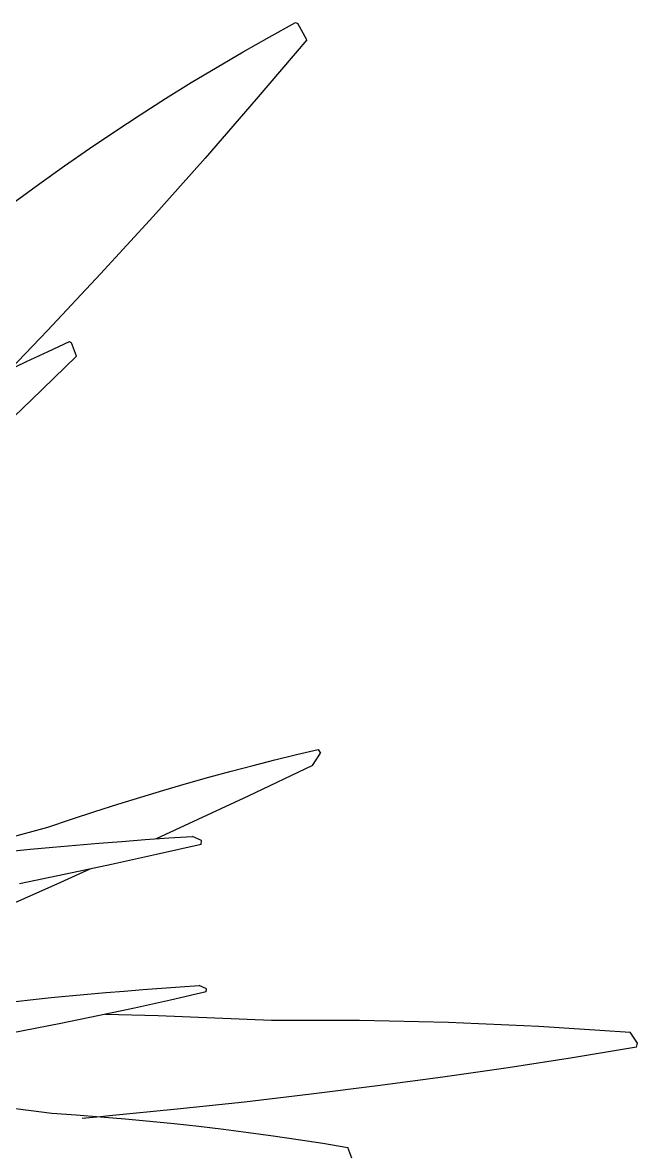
# Model space of a CAD drawing. Header units: metres. Extents: x 244.4 to 340.3, y -4.1 to 64.3.
# Drawn here: x 245.7401 to 245.9373, y 40.8718 to 41.2345 of the extents above; entities that cross this region are included whole.
import ezdxf

# ---------------------------------------------------------------- set-up
doc = ezdxf.new("R2010")
doc.units = ezdxf.units.M
doc.layers.add('Edges', color=7, linetype='Continuous')

msp = doc.modelspace()

# ---------------------------------------------------------------- linework, layer by layer
at = {"layer": 'Edges'}
for p, q in [((245.81916, 41.22987), (245.82759, 41.23451)), ((245.82759, 41.23451), (245.8283, 41.23426)), ((245.83124, 41.22902), (245.8283, 41.23426)), ((245.81078, 41.22512), (245.81916, 41.22987)), ((245.83124, 41.22902), (245.81501, 41.2099)), ((245.80245, 41.22025), (245.81078, 41.22512)), ((245.79416, 41.21526), (245.80245, 41.22025)), ((245.78593, 41.21015), (245.79416, 41.21526)), ((245.77775, 41.20493), (245.78593, 41.21015)), ((245.81501, 41.2099), (245.79857, 41.19101)), ((245.76962, 41.19959), (245.77775, 41.20493)), ((245.76155, 41.19414), (245.76962, 41.19959)), ((245.75353, 41.18857), (245.76155, 41.19414)), ((245.74557, 41.18289), (245.75353, 41.18857)), ((245.79857, 41.19101), (245.78193, 41.17235)), ((245.73768, 41.1771), (245.74557, 41.18289)), ((245.78193, 41.17235), (245.76508, 41.15391)), ((245.76508, 41.15391), (245.74803, 41.13571)), ((245.74803, 41.13571), (245.73603, 41.12321)), ((245.74821, 41.12904), (245.7551, 41.13218)), ((245.7551, 41.13218), (245.75577, 41.13183)), ((245.75734, 41.12749), (245.75577, 41.13183)), ((245.74134, 41.1258), (245.74821, 41.12904)), ((245.75734, 41.12749), (245.74283, 41.11336)), ((245.7345, 41.12246), (245.74134, 41.1258)), ((245.74283, 41.11336), (245.7282, 41.09943)), ((245.82101, 40.99802), (245.82795, 40.9997)), ((245.82795, 40.9997), (245.83482, 41.00131)), ((245.83309, 40.9962), (245.83567, 41.00014)), ((245.83482, 41.00131), (245.83567, 41.00014)), ((245.80693, 40.99438), (245.814, 40.99624)), ((245.83309, 40.9962), (245.81246, 40.98642)), ((245.814, 40.99624), (245.82101, 40.99802)), ((245.7926, 40.99041), (245.79979, 40.99244)), ((245.79979, 40.99244), (245.80693, 40.99438)), ((245.78534, 40.98829), (245.7926, 40.99041)), ((245.77065, 40.98381), (245.77802, 40.98609)), ((245.77802, 40.98609), (245.78534, 40.98829)), ((245.81246, 40.98642), (245.79191, 40.97683)), ((245.75572, 40.97899), (245.76321, 40.98144)), ((245.76321, 40.98144), (245.77065, 40.98381)), ((245.74818, 40.97645), (245.75572, 40.97899)), ((245.73475, 40.9728), (245.74818, 40.97645)), ((245.79191, 40.97683), (245.78289, 40.97268)), ((245.74974, 40.97), (245.75708, 40.97065)), ((245.75708, 40.97065), (245.76447, 40.97128)), ((245.76447, 40.97128), (245.77191, 40.97187)), ((245.77191, 40.97187), (245.77941, 40.97243)), ((245.77941, 40.97243), (245.78695, 40.97297)), ((245.79733, 40.97091), (245.78305, 40.96766)), ((245.78695, 40.97297), (245.79453, 40.97347)), ((245.7974, 40.97211), (245.79453, 40.97347)), ((245.79733, 40.97091), (245.7974, 40.97211)), ((245.73522, 40.96861), (245.74245, 40.96932)), ((245.74245, 40.96932), (245.74974, 40.97)), ((245.78305, 40.96766), (245.76858, 40.96446)), ((245.76858, 40.96446), (245.75391, 40.96133)), ((245.75391, 40.96133), (245.73904, 40.95827)), ((245.76164, 40.96298), (245.75105, 40.95819)), ((245.75105, 40.95819), (245.73074, 40.94916)), ((245.76083, 40.92284), (245.76671, 40.92336)), ((245.76671, 40.92336), (245.77263, 40.92386)), ((245.77263, 40.92386), (245.77859, 40.92434)), ((245.77859, 40.92434), (245.7846, 40.92479)), ((245.7846, 40.92479), (245.79064, 40.92522)), ((245.79895, 40.92357), (245.78752, 40.92096)), ((245.79064, 40.92522), (245.79671, 40.92562)), ((245.79901, 40.92453), (245.79671, 40.92562)), ((245.79895, 40.92357), (245.79901, 40.92453)), ((245.73775, 40.92052), (245.74345, 40.92113)), ((245.74345, 40.92113), (245.7492, 40.92173)), ((245.7492, 40.92173), (245.75499, 40.92229)), ((245.75499, 40.92229), (245.76083, 40.92284)), ((245.78752, 40.92096), (245.77592, 40.91841)), ((245.77592, 40.91841), (245.76417, 40.9159)), ((245.76657, 40.91641), (245.78357, 40.91596)), ((245.75227, 40.91344), (245.7402, 40.91104)), ((245.76417, 40.9159), (245.75227, 40.91344)), ((245.78357, 40.91596), (245.80169, 40.9153)), ((245.80169, 40.9153), (245.81989, 40.91448)), ((245.81989, 40.91448), (245.82925, 40.91455)), ((245.82925, 40.91455), (245.83866, 40.91456)), ((245.83866, 40.91456), (245.84811, 40.91449)), ((245.84811, 40.91449), (245.8576, 40.91434)), ((245.8576, 40.91434), (245.86714, 40.91413)), ((245.86714, 40.91413), (245.87672, 40.91384)), ((245.87672, 40.91384), (245.88634, 40.91348)), ((245.88634, 40.91348), (245.896, 40.91305)), ((245.896, 40.91305), (245.90569, 40.91255)), ((245.90569, 40.91255), (245.91542, 40.91197)), ((245.7402, 40.91104), (245.72799, 40.90869)), ((245.91542, 40.91197), (245.92518, 40.91132)), ((245.92518, 40.91132), (245.93497, 40.91061)), ((245.93728, 40.90715), (245.93497, 40.91061)), ((245.93695, 40.90585), (245.91645, 40.90247)), ((245.93695, 40.90585), (245.93728, 40.90715)), ((245.91645, 40.90247), (245.89577, 40.89927)), ((245.89577, 40.89927), (245.8749, 40.89625)), ((245.8749, 40.89625), (245.85386, 40.8934)), ((245.83263, 40.89073), (245.81123, 40.88824)), ((245.85386, 40.8934), (245.83263, 40.89073)), ((245.81123, 40.88824), (245.78965, 40.88593)), ((245.73448, 40.88656), (245.74946, 40.88463)), ((245.74946, 40.88463), (245.75726, 40.88412)), ((245.75726, 40.88412), (245.76506, 40.88353)), ((245.76506, 40.88353), (245.75918, 40.88301)), ((245.76506, 40.88353), (245.76509, 40.88353)), ((245.76791, 40.88379), (245.76509, 40.88353)), ((245.76509, 40.88353), (245.77294, 40.88288)), ((245.78965, 40.88593), (245.76791, 40.88379)), ((245.77294, 40.88288), (245.78082, 40.88215)), ((245.78082, 40.88215), (245.78871, 40.88134)), ((245.78871, 40.88134), (245.79662, 40.88047)), ((245.79662, 40.88047), (245.80455, 40.87952)), ((245.80455, 40.87952), (245.8125, 40.8785)), ((245.8125, 40.8785), (245.82046, 40.87741)), ((245.82046, 40.87741), (245.82844, 40.87625)), ((245.82844, 40.87625), (245.83642, 40.87502)), ((245.83642, 40.87502), (245.84442, 40.87371)), ((245.84562, 40.87023), (245.84442, 40.87371))]:
    msp.add_line(p, q, dxfattribs=at)

doc.saveas('drawing.dxf')
